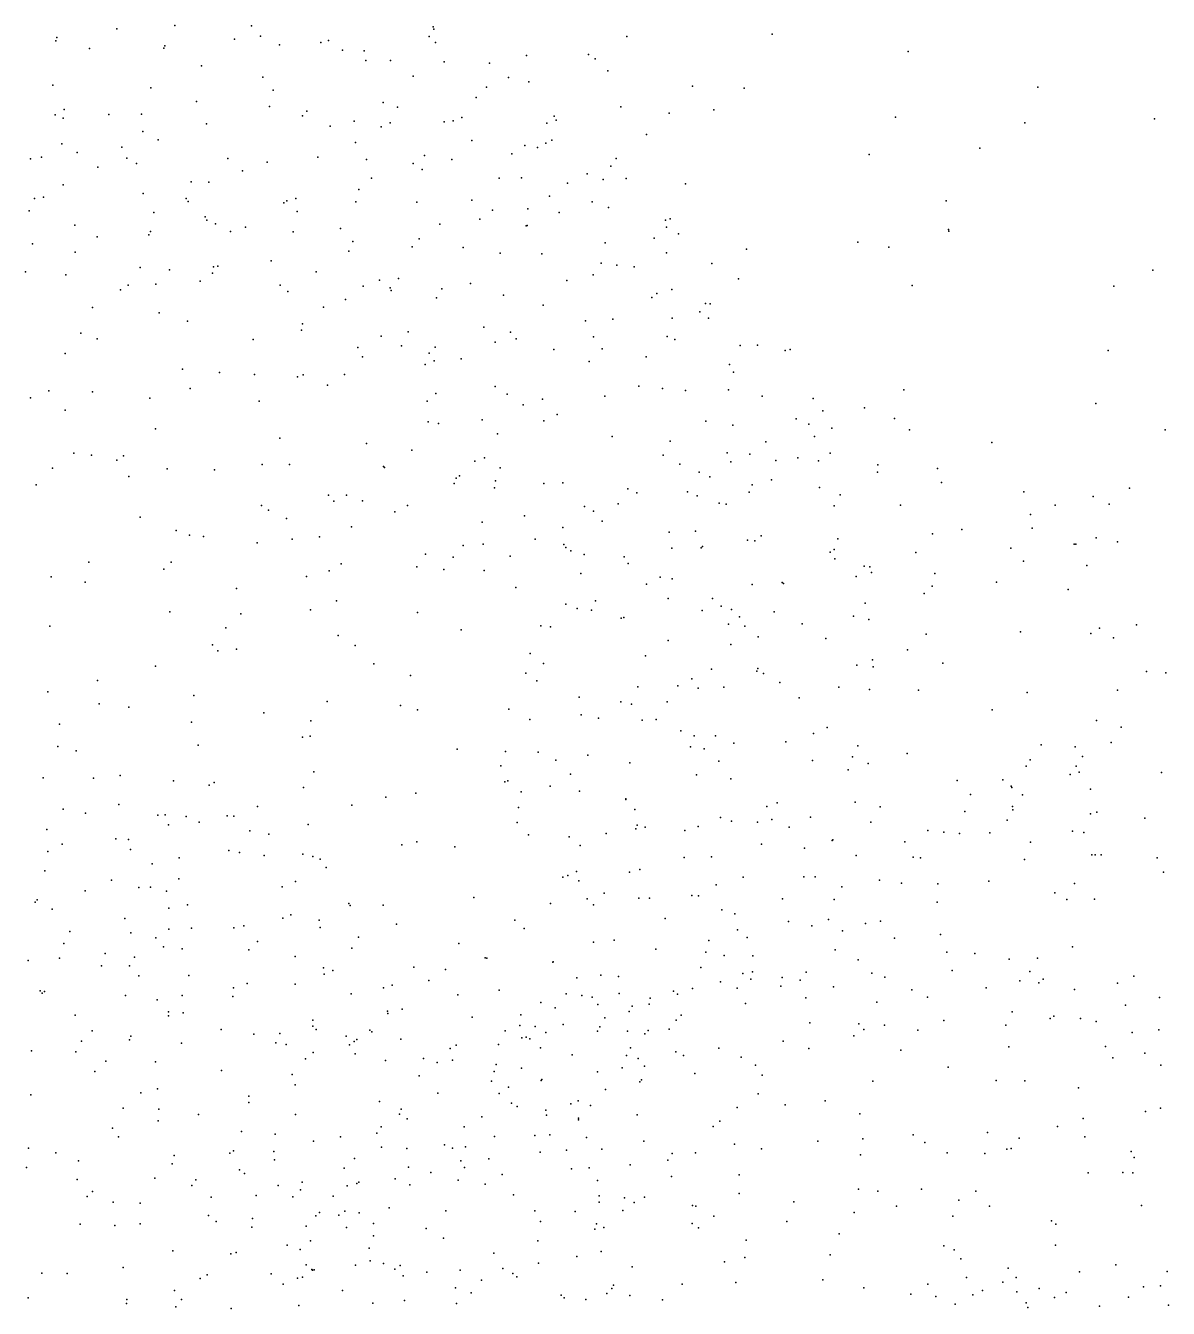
# Model space of a CAD drawing. Header units: metres. Extents: x -23.9 to 23.9, y -28.5 to 28.5.
# Drawn here: x -10.465 to -8.974, y 10.08 to 11.755 of the extents above; entities that cross this region are included whole.
import ezdxf

# ---------------------------------------------------------------- set-up
doc = ezdxf.new("R2010")
doc.units = ezdxf.units.M

msp = doc.modelspace()

# ---------------------------------------------------------------- linework, layer by layer
for p in [(-10.3461, 11.7504, 20.2846), (-10.2703, 11.7547, 20.3928), (-10.1705, 11.7544, 19.361), (-9.9333, 11.7531, -13.1056), (-9.9323, 11.7502, 20.6171), (-9.4908, 11.7437, 8.1506), (-10.4259, 11.735, 20.4393), (-10.4245, 11.7393, 20.804), (-10.2835, 11.7283, 20.9307), (-10.1926, 11.7371, -11.1735), (-10.1587, 11.7411, 20.3445), (-10.1338, 11.7296, -14.0912), (-10.0799, 11.7325, 19.5049), (-10.0699, 11.7352, 20.8962), (-9.9385, 11.7404, 20.5164), (-9.93, 11.7326, 20.7769), (-9.6804, 11.7406, 9.6821), (-10.3817, 11.7247, 20.3664), (-10.2848, 11.7251, 19.2204), (-10.0516, 11.7228, 20.3294), (-10.0234, 11.7219, -11.5189), (-10.0213, 11.7093, 19.691), (-9.9888, 11.7093, 6.8605), (-9.8116, 11.7156, -1.8879), (-9.7303, 11.7171, 8.9809), (-9.722, 11.7115, -9.1694), (-9.3134, 11.7208, -10.6619), (-10.2356, 11.7022, -13.5479), (-9.9187, 11.7076, 20.4216), (-9.8598, 11.7058, 20.5491), (-9.7051, 11.6957, -3.9234), (-10.4298, 11.6768, 19.1187), (-10.1556, 11.6874, 21.0002), (-9.9593, 11.6888, 20.335), (-9.8348, 11.6871, 20.7146), (-9.8085, 11.6813, 20.6273), (-9.5946, 11.6758, 2.2836), (-10.302, 11.6733, 2.7567), (-10.1423, 11.6704, -1.1564), (-9.877, 11.6607, 20.3614), (-9.8637, 11.6742, 20.8371), (-9.5273, 11.6729, -1.2004), (-9.144, 11.6742, 7.996), (-10.4151, 11.6453, 22.0071), (-10.242, 11.6556, 3.2004), (-10.1469, 11.6492, 19.1918), (-10.0981, 11.6432, 20.0438), (-9.9986, 11.6544, 20.2577), (-9.9799, 11.6484, 19.2606), (-9.6883, 11.6489, 7.2748), (-9.5667, 11.6448, -11.0071), (-10.4268, 11.6383, 21.0037), (-10.4163, 11.6339, 22.1083), (-10.3565, 11.6388, 0.8055), (-10.3138, 11.6393, 19.1578), (-10.229, 11.6265, 19.1388), (-10.1039, 11.6369, 21.0616), (-10.0363, 11.6298, -2.8619), (-9.9894, 11.6278, 19.0908), (-9.919, 11.629, 19.1424), (-9.9071, 11.6304, 20.2785), (-9.8958, 11.6347, 19.2984), (-9.7849, 11.6275, 1.8433), (-9.7751, 11.6363, 20.4781), (-9.7726, 11.6312, 11.1667), (-9.6254, 11.6403, -0.4883), (-9.3296, 11.635, -15.1993), (-9.1609, 11.6279, -13.2348), (-8.9917, 11.6329, 6.9927), (-10.3124, 11.6165, 21.9177), (-10.0676, 11.6236, 20.1722), (-10.0011, 11.6224, 19.76), (-9.655, 11.6124, 12.14), (-10.4178, 11.6002, 21.7617), (-10.3397, 11.5962, 21.1024), (-10.2921, 11.6054, 22.1102), (-10.0345, 11.6022, 19.9449), (-9.8829, 11.6049, 19.0691), (-9.8138, 11.5981, 19.1472), (-9.7971, 11.5955, 20.3444), (-9.7863, 11.6012, 19.2563), (-9.7782, 11.605, 20.8561), (-9.2195, 11.5947, -12.6611), (-10.459, 11.5809, 22.3006), (-10.4447, 11.5829, 21.1302), (-10.398, 11.5891, 19.0831), (-10.3332, 11.5816, 22.2439), (-10.2011, 11.5812, 18.9923), (-10.15, 11.5764, 21.1356), (-10.0838, 11.5831, -0.367), (-10.0203, 11.5801, 20.1007), (-9.9444, 11.5851, 20.1947), (-9.909, 11.5798, -8.6034), (-9.8304, 11.5874, 19.4415), (-9.6943, 11.581, 20.6687), (-9.3641, 11.5864, 12.3804), (-10.3711, 11.57, 15.493), (-10.3204, 11.5749, 21.7443), (-10.1823, 11.565, 22.0837), (-9.9592, 11.5748, 18.9517), (-9.9475, 11.5667, -9.4666), (-9.7323, 11.5612, 19.4022), (-9.7012, 11.5713, 20.7799), (-10.4162, 11.5467, 18.9925), (-10.249, 11.5507, 22.2398), (-10.2263, 11.5503, 21.7763), (-10.0137, 11.5554, -6.7059), (-9.8471, 11.5555, 18.9713), (-9.8179, 11.5559, 20.9884), (-9.7579, 11.5489, 19.0443), (-9.7112, 11.554, 19.1647), (-9.6815, 11.5551, 20.5256), (-9.6037, 11.5483, -12.8879), (-10.4535, 11.5288, 22.378), (-10.4421, 11.5306, 21.6211), (-10.3116, 11.5354, 21.6702), (-10.2558, 11.5288, 21.1699), (-10.2529, 11.5249, 6.5018), (-10.1241, 11.526, -6.1849), (-10.1127, 11.5289, 21.9977), (-10.0301, 11.5409, 18.8864), (-9.8828, 11.5268, 19.6124), (-9.7814, 11.5321, 19.5343), (-9.2634, 11.526, -11.1205), (-10.4607, 11.5129, 18.7734), (-10.298, 11.5105, -3.8014), (-10.128, 11.5232, 21.8842), (-10.111, 11.5122, 22.1043), (-10.0344, 11.5245, 21.1537), (-9.9548, 11.5242, 19.7293), (-9.8556, 11.5137, 8.0322), (-9.8098, 11.5155, 20.2334), (-9.769, 11.5107, -9.8191), (-9.7257, 11.5245, 20.9144), (-9.7045, 11.5174, 20.3767), (-10.401, 11.4942, 18.9009), (-10.2311, 11.5049, 21.6738), (-10.2286, 11.5007, 0.2115), (-10.2176, 11.4961, 18.8612), (-10.1783, 11.4914, 21.2011), (-9.9244, 11.4953, 21.1272), (-9.8723, 11.502, 20.1609), (-9.8119, 11.4934, 18.8952), (-9.8106, 11.4937, -1.5451), (-9.63, 11.5006, 19.3271), (-9.6287, 11.4916, 20.6708), (-9.6237, 11.5024, 19.2293), (-10.3717, 11.479, 21.562), (-10.3044, 11.4814, 22.3968), (-10.3021, 11.4858, 18.8962), (-10.198, 11.4859, 22.3265), (-10.1159, 11.4855, 21.7874), (-10.0543, 11.4898, 8.9045), (-9.9514, 11.4765, 18.8107), (-9.6448, 11.477, 20.8049), (-9.6131, 11.483, 19.1473), (-9.2606, 11.4886, -2.5754), (-9.26, 11.4863, 18.5133), (-10.4564, 11.4697, 22.4604), (-10.4007, 11.4591, 21.2293), (-10.0433, 11.4604, 21.8673), (-10.0383, 11.4728, 21.986), (-9.9605, 11.466, 19.7952), (-9.8942, 11.4651, 19.7072), (-9.8457, 11.4577, 10.6773), (-9.7087, 11.4712, 19.5739), (-9.6288, 11.4582, 19.035), (-9.5244, 11.4626, -11.3814), (-9.3791, 11.472, 11.6429), (-9.3386, 11.4654, -16.5321), (-10.1449, 11.4476, 5.7332), (-9.7913, 11.4569, 19.6567), (-9.7139, 11.4447, -3.1995), (-9.6935, 11.442, 18.9154), (-9.5695, 11.4441, 19.3816), (-10.4652, 11.433, 18.6249), (-10.4126, 11.4295, 18.7538), (-10.3158, 11.4387, 21.224), (-10.2775, 11.4358, -11.3922), (-10.2214, 11.4315, 21.2416), (-10.2202, 11.4396, 8.1272), (-10.2143, 11.4408, 18.7869), (-10.086, 11.4334, 21.718), (-9.9783, 11.4243, -5.839), (-9.7246, 11.4295, 21.0147), (-9.6707, 11.4397, 20.3238), (-9.5345, 11.4242, 19.2358), (-8.994, 11.4354, -16.9655), (-10.3414, 11.4095, 21.4956), (-10.3315, 11.4157, 18.8191), (-10.2953, 11.4172, 15.1796), (-10.2375, 11.4212, 21.5555), (-10.1328, 11.4157, 21.245), (-10.1229, 11.4075, 21.6391), (-10.0245, 11.4145, 21.7933), (-10.0034, 11.4222, 7.172), (-9.9894, 11.4122, 21.9168), (-9.9883, 11.4089, 22.0859), (-9.9218, 11.4112, 21.1852), (-9.8847, 11.418, 18.7619), (-9.7589, 11.4221, 18.8295), (-9.6218, 11.4101, 20.396), (-9.3079, 11.4153, 2.3698), (-9.0449, 11.4145, 11.7636), (-10.0475, 11.3969, 22.2824), (-9.929, 11.3994, 20.0564), (-9.8413, 11.4026, 21.1389), (-9.648, 11.3998, 20.932), (-9.6411, 11.405, 19.5924), (-9.5777, 11.392, 20.5209), (-9.5718, 11.3916, 20.6853), (-10.3779, 11.3868, 21.2841), (-10.2909, 11.3797, 22.498), (-10.0763, 11.3872, 18.7175), (-9.7895, 11.3896, 8.4957), (-9.5851, 11.3809, 20.7957), (-10.2539, 11.3688, 18.7453), (-10.1039, 11.3651, 22.3785), (-9.867, 11.3609, -3.6739), (-9.7346, 11.3694, 19.7193), (-9.6989, 11.3713, 20.2346), (-9.6214, 11.3728, 9.6489), (-9.5738, 11.3729, 19.5442), (-10.3934, 11.3532, 22.5484), (-10.3717, 11.3458, 18.7513), (-10.1681, 11.3448, 8.4579), (-10.1051, 11.3569, 10.1267), (-10.001, 11.3492, 21.242), (-9.9659, 11.3549, 19.9704), (-9.8523, 11.3415, 20.0813), (-9.8321, 11.3543, 19.7757), (-9.8249, 11.3459, 18.7353), (-9.7238, 11.3485, 18.7872), (-9.6279, 11.3489, 7.5446), (-9.6179, 11.3449, 20.3402), (-10.4136, 11.3264, 21.3721), (-10.0314, 11.3344, 21.6634), (-9.9744, 11.3367, 22.2162), (-9.9387, 11.3272, 21.857), (-9.9305, 11.3349, 22.0436), (-9.7759, 11.3318, 20.132), (-9.7128, 11.3325, -10.4774), (-9.5325, 11.3372, 19.0047), (-9.5098, 11.3373, 19.4556), (-9.4737, 11.3304, 19.3247), (-9.4671, 11.3316, 19.2403), (-9.0523, 11.3303, 8.8193), (-10.0255, 11.3222, 22.3351), (-9.9435, 11.312, 12.4134), (-9.9318, 11.3168, 22.1399), (-9.8965, 11.3198, 19.8276), (-9.7295, 11.3163, 21.0913), (-9.6553, 11.3221, -5.6661), (-9.5463, 11.3124, 9.0463), (-10.2605, 11.3062, 21.4563), (-10.212, 11.3016, 21.3116), (-10.1666, 11.299, 21.5013), (-10.1105, 11.296, -13.0782), (-10.1029, 11.2987, 18.6597), (-10.0491, 11.2992, 11.1174), (-9.5411, 11.3021, 20.6928), (-10.4349, 11.2779, 18.6138), (-10.378, 11.2763, 18.6943), (-10.2503, 11.281, 18.6821), (-10.0711, 11.2854, 21.2844), (-9.9298, 11.2743, 21.7804), (-9.8524, 11.2835, -12.7618), (-9.8368, 11.2735, 18.6798), (-9.6647, 11.2837, 21.0238), (-9.634, 11.2807, 20.2724), (-9.6038, 11.2784, 20.9399), (-9.5476, 11.2789, 19.6093), (-9.3187, 11.2793, 17.3008), (-10.4591, 11.2686, 22.615), (-10.3033, 11.2681, 22.5821), (-10.1605, 11.2644, 22.5136), (-9.9411, 11.2642, 21.2508), (-9.8156, 11.2595, 19.8337), (-9.7906, 11.2668, -0.171), (-9.7091, 11.2707, 19.7729), (-9.5036, 11.2709, 18.9599), (-9.4371, 11.2677, 19.1427), (-9.0684, 11.2611, -5.388), (-10.4135, 11.2524, -9.3031), (-9.7713, 11.2469, 20.1039), (-9.4592, 11.2413, 19.4792), (-9.4246, 11.2515, 19.3215), (-9.3704, 11.2554, -10.6827), (-9.3311, 11.2416, -0.4662), (-10.2958, 11.2282, 21.3763), (-9.9398, 11.2375, 18.6346), (-9.9262, 11.2352, 22.2506), (-9.8695, 11.2398, 22.0308), (-9.7889, 11.2386, 21.1637), (-9.5774, 11.2384, 18.834), (-9.5423, 11.2329, 20.8023), (-9.4428, 11.2342, 18.369), (-9.4129, 11.2289, 19.2234), (-9.3113, 11.2267, -1.2402), (-8.9778, 11.2267, -2.4815), (-10.1333, 11.2159, 21.4792), (-10.0201, 11.209, 22.4181), (-9.8493, 11.2215, 21.8769), (-9.6997, 11.218, 21.0914), (-9.6239, 11.2121, 19.738), (-9.4991, 11.2112, 19.588), (-9.4354, 11.2182, 19.071), (-9.204, 11.2105, -10.1346), (-10.4024, 11.1965, -13.7354), (-10.3793, 11.1937, 22.6329), (-10.3377, 11.1931, 12.5587), (-9.9611, 11.2003, 21.6521), (-9.8663, 11.1902, 22.1639), (-9.633, 11.1938, 21.0044), (-9.5496, 11.197, 20.4193), (-9.5199, 11.1951, 20.5629), (-9.4572, 11.1901, 18.9885), (-9.4149, 11.1966, 19.4029), (-10.4303, 11.1767, 18.5649), (-10.3464, 11.1872, 18.6784), (-10.2807, 11.1761, 3.0847), (-10.2188, 11.1748, 21.4077), (-10.1563, 11.1815, 21.3351), (-10.1208, 11.1814, 6.5138), (-9.998, 11.179, 18.607), (-9.9966, 11.1776, 21.2807), (-9.8787, 11.1858, 8.7865), (-9.8457, 11.1774, 18.6362), (-9.6113, 11.1822, 18.7723), (-9.5447, 11.1851, 21.8684), (-9.486, 11.1869, 21.779), (-9.4304, 11.1862, 21.9578), (-9.353, 11.181, 21.9253), (-9.275, 11.1763, 21.8666), (-10.3306, 11.166, -14.8796), (-9.9057, 11.1569, 22.279), (-9.9033, 11.1637, 21.728), (-9.899, 11.167, -10.7741), (-9.8521, 11.1603, 19.9872), (-9.7886, 11.1567, 21.9635), (-9.7641, 11.1576, 18.6597), (-9.5862, 11.1717, 20.3136), (-9.572, 11.1654, 22.0025), (-9.4918, 11.1616, 18.9074), (-9.3532, 11.1718, 21.6895), (-9.2696, 11.1581, 21.6889), (-10.4516, 11.1552, 22.6551), (-10.0697, 11.1415, 21.4929), (-10.0465, 11.1414, 6.0175), (-9.8533, 11.1513, 21.2213), (-9.6791, 11.15, 21.8312), (-9.6672, 11.1447, 18.7159), (-9.6011, 11.1459, 21.6491), (-9.5885, 11.1407, 20.951), (-9.5208, 11.1454, 20.7485), (-9.5167, 11.1551, 21.6396), (-9.4289, 11.1516, 19.4915), (-9.402, 11.1418, 19.088), (-9.1623, 11.1461, 7.9288), (-9.0718, 11.1397, 21.9855), (-9.0245, 11.1508, 21.8586), (-10.1575, 11.128, 22.5685), (-10.0628, 11.1339, -10.26), (-10.0253, 11.1341, 22.4661), (-9.9666, 11.1282, 22.3922), (-9.7355, 11.1269, 19.853), (-9.6919, 11.1303, 21.987), (-9.5598, 11.1312, 22.1027), (-9.5508, 11.1298, 18.805), (-9.41, 11.1277, 22.1443), (-9.3234, 11.1286, 21.5775), (-9.1213, 11.1287, 21.8218), (-9.0507, 11.1296, 22.0675), (-10.3158, 11.1129, 18.6371), (-10.1483, 11.1218, 21.4296), (-10.1246, 11.1112, 7.0102), (-9.9831, 11.1197, 21.5736), (-9.8693, 11.1063, -7.0937), (-9.8141, 11.1145, 21.7176), (-9.7239, 11.1208, 21.7196), (-9.7126, 11.1078, 20.135), (-9.1534, 11.1161, 22.0023), (-10.2687, 11.0956, -12.5426), (-10.2512, 11.0895, 22.6255), (-10.0399, 11.1004, 18.5776), (-9.7642, 11.0994, 21.1629), (-9.6252, 11.0932, 21.5358), (-9.5908, 11.0945, 22.1724), (-9.2813, 11.0911, 21.5151), (-9.2431, 11.0967, 22.1408), (-9.1513, 11.0984, 21.6449), (-10.233, 11.0874, -11.6894), (-10.163, 11.0795, 0.823), (-10.1173, 11.0843, -14.3703), (-10.0816, 11.0873, 21.3461), (-9.8939, 11.0758, 21.2475), (-9.8681, 11.0774, 20.011), (-9.8002, 11.084, 18.6259), (-9.7628, 11.0772, 21.6314), (-9.76, 11.0734, 12.7027), (-9.6219, 11.0725, 19.7853), (-9.5836, 11.0727, 2.4468), (-9.5819, 11.0743, 17.875), (-9.5231, 11.0826, 20.4819), (-9.5133, 11.0819, 20.571), (-9.505, 11.0886, 22.1987), (-9.4052, 11.0845, 21.4782), (-9.0965, 11.0777, -13.2046), (-9.0942, 11.0777, -16.1277), (-9.0677, 11.086, 21.6639), (-9.0398, 11.0807, 22.2197), (-9.9433, 11.0646, 3.0703), (-9.9072, 11.0604, 7.4325), (-9.8328, 11.0617, 22.2232), (-9.7537, 11.069, 22.1215), (-9.7363, 11.0642, 1.9743), (-9.684, 11.0609, 21.0834), (-9.4151, 11.0672, 7.6501), (-9.4096, 11.0704, -3.0967), (-9.409, 11.0585, 19.0211), (-9.303, 11.0666, 22.2159), (-9.1794, 11.0723, 21.5531), (-10.3826, 11.0542, 18.5732), (-10.285, 11.0451, 11.4173), (-10.2754, 11.0542, 18.5757), (-10.0689, 11.0428, -3.7682), (-10.0535, 11.052, 21.4219), (-9.9545, 11.048, 1.6918), (-9.9193, 11.0446, 21.5797), (-9.8668, 11.043, 22.3011), (-9.7404, 11.0392, 21.5265), (-9.6787, 11.0521, 22.1814), (-9.3707, 11.0489, 19.3402), (-9.3634, 11.048, 19.2358), (-9.361, 11.0404, 9.8976), (-9.2786, 11.0393, 11.435), (-9.1625, 11.0554, 22.1563), (-9.0801, 11.0499, 21.5835), (-10.4317, 11.0347, -2.6003), (-10.3876, 11.0279, 0.4118), (-10.0985, 11.0352, 18.5753), (-9.6549, 11.0253, 20.2196), (-9.637, 11.0346, 21.4588), (-9.6213, 11.0324, 18.7232), (-9.5167, 11.0249, 20.6579), (-9.4776, 11.0274, 21.3977), (-9.4761, 11.0264, 18.8833), (-9.3811, 11.0353, 22.2771), (-9.2817, 11.0226, 21.4169), (-9.1981, 11.0278, 21.4734), (-10.1902, 11.0195, 22.6101), (-9.8254, 11.0209, 19.9499), (-9.6266, 11.0065, 20.99), (-9.5685, 11.0066, 22.3024), (-9.2925, 11.0132, 22.2901), (-9.1045, 11.0184, 22.2261), (-10.2771, 10.989, 22.6466), (-10.0936, 10.9916, 22.5477), (-10.0594, 11.0035, 15.572), (-9.7599, 10.9992, 22.2366), (-9.7453, 10.9935, 18.6346), (-9.7265, 10.9913, 20.1382), (-9.7214, 11.0034, 19.8648), (-9.5822, 10.9911, 20.3404), (-9.5572, 10.9966, 20.8455), (-9.5439, 10.9922, 19.7286), (-9.4881, 10.989, -1.8081), (-9.3692, 11.0003, 19.1361), (-10.1842, 10.9864, -5.9888), (-9.9537, 10.9884, 21.4281), (-9.6877, 10.9809, 21.4149), (-9.6844, 10.9819, 22.2748), (-9.5477, 10.9729, 21.3506), (-9.5336, 10.9825, 20.7635), (-9.4514, 10.9736, 21.3372), (-9.3844, 10.9837, -2.1608), (-9.3646, 10.9791, 22.3382), (-9.015, 10.9722, -5.0223), (-10.4336, 10.9705, 22.684), (-10.2039, 10.9682, 18.5775), (-10.0571, 10.9582, 18.5624), (-9.8966, 10.9657, 21.2353), (-9.7927, 10.9707, 21.1639), (-9.7802, 10.9694, 8.0112), (-9.5265, 10.9703, 20.5649), (-9.5092, 10.9567, 18.8228), (-9.2899, 10.96, 2.3086), (-9.1667, 10.963, 22.2856), (-9.0747, 10.9608, -10.9114), (-9.0634, 10.9679, 22.3326), (-9.0451, 10.9553, 21.5036), (-10.2213, 10.9461, -6.581), (-10.1902, 10.9405, 12.3649), (-10.0349, 10.9453, 22.5055), (-9.6266, 10.9516, 19.8037), (-9.5445, 10.9464, 20.4705), (-9.4206, 10.9545, 19.5566), (-9.3142, 10.9397, 17.5188), (-10.2142, 10.9384, 4.3804), (-9.8067, 10.9348, 11.5217), (-9.7893, 10.9218, -1.4905), (-9.6559, 10.9317, 20.2487), (-9.3596, 10.9264, 19.2979), (-9.268, 10.9223, 21.3251), (-10.2957, 10.9183, 18.5323), (-10.0108, 10.9214, -2.4415), (-9.9629, 10.9059, 22.4165), (-9.8123, 10.9093, 21.2879), (-9.5698, 10.9144, 20.8226), (-9.5108, 10.9119, 19.684), (-9.5096, 10.9152, 22.3888), (-9.5022, 10.9085, -13.0187), (-9.3801, 10.9195, 19.4295), (-9.3589, 10.9175, 18.2129), (-9.0019, 10.9113, -1.7345), (-8.9769, 10.9095, 22.4556), (-10.3714, 10.8995, 22.6712), (-9.7981, 10.899, 22.3421), (-9.6659, 10.8911, 22.3628), (-9.6141, 10.8924, 20.9163), (-9.5955, 10.9017, -7.465), (-9.5873, 10.8893, 21.2942), (-9.5538, 10.8906, 20.7035), (-9.4806, 10.897, 18.8762), (-9.4036, 10.891, 19.0267), (-10.4364, 10.8846, 18.4266), (-10.2455, 10.8798, 22.6293), (-10.0718, 10.8722, 22.5242), (-9.7425, 10.8777, 19.8753), (-9.6882, 10.8718, 6.2266), (-9.6277, 10.8716, 20.3253), (-9.4553, 10.8769, 19.5972), (-9.3638, 10.8879, 19.2178), (-9.2998, 10.8867, 22.3989), (-9.1577, 10.8837, 22.3446), (-9.0398, 10.8871, 10.0746), (-10.3693, 10.869, 3.2648), (-10.3305, 10.8649, 18.4647), (-10.1545, 10.8574, 22.5798), (-9.9758, 10.8669, 18.5797), (-9.9537, 10.8611, 1.1903), (-9.8344, 10.8622, 18.6106), (-9.74, 10.8548, 21.0755), (-9.6745, 10.8687, 18.6889), (-9.2035, 10.8611, 21.3087), (-10.4209, 10.8425, 2.7438), (-10.2487, 10.8452, 16.2343), (-10.0931, 10.847, 18.5757), (-9.8071, 10.8485, 21.1649), (-9.7174, 10.8503, 20.2121), (-9.6603, 10.8476, 21.2792), (-9.642, 10.8485, 19.7994), (-9.419, 10.8383, 22.45), (-9.0674, 10.8473, 20.1774), (-9.0352, 10.8385, 20.0093), (-10.1039, 10.8253, -7.602), (-10.0938, 10.8269, 0.5368), (-9.6099, 10.8336, 18.7392), (-9.5924, 10.8274, -5.4338), (-9.5649, 10.8273, 19.7346), (-9.4368, 10.8302, -11.5871), (-10.4231, 10.8135, 22.6673), (-10.3993, 10.8078, 18.3881), (-10.2401, 10.8151, -10.2495), (-9.9019, 10.8099, 22.3091), (-9.839, 10.8069, 2.2673), (-9.7963, 10.806, 19.9361), (-9.5973, 10.8129, 20.4582), (-9.5794, 10.8101, 20.5762), (-9.5409, 10.8178, 18.8066), (-9.473, 10.8194, -3.5013), (-9.3788, 10.8143, 19.3551), (-9.1397, 10.8153, 20.1206), (-9.0953, 10.8128, 18.4961), (-9.0482, 10.8187, 20.3738), (-9.8449, 10.7879, 16.1509), (-9.7732, 10.7954, 20.1552), (-9.7314, 10.8019, 21.2595), (-9.6765, 10.7922, 20.9734), (-9.5605, 10.7942, 22.4606), (-9.438, 10.7952, 18.971), (-9.3858, 10.8, -11.0714), (-9.3653, 10.791, -0.5295), (-9.3144, 10.8041, 22.4569), (-9.1591, 10.7877, 22.4083), (-9.1538, 10.7961, 20.2953), (-9.0858, 10.8003, 21.3319), (-10.4424, 10.7725, -13.8397), (-10.3765, 10.772, 4.0798), (-10.3419, 10.7753, 22.6433), (-10.0891, 10.7804, 22.5155), (-9.7538, 10.7773, 22.3944), (-9.5894, 10.7762, 20.765), (-9.5445, 10.7711, 21.1864), (-9.3917, 10.7827, 21.1898), (-9.1016, 10.7767, 20.427), (-9.0939, 10.7875, 19.9325), (-9.0902, 10.7798, 16.4116), (-8.9827, 10.7793, 19.828), (-10.2724, 10.7685, 11.6683), (-10.2256, 10.7629, -12.4194), (-10.219, 10.7663, 5.6692), (-10.1025, 10.7599, 2.5989), (-9.8399, 10.7674, 18.6297), (-9.8356, 10.7687, 22.3464), (-9.7807, 10.7614, -0.2575), (-9.7424, 10.755, -5.7451), (-9.2493, 10.7691, 21.2311), (-9.1897, 10.7699, 20.0372), (-9.1786, 10.7617, -11.8657), (-9.1778, 10.7596, -13.532), (-9.0753, 10.7575, 22.4505), (-10.3435, 10.7374, 23.6293), (-9.995, 10.747, -10.9736), (-9.9561, 10.7525, -7.1023), (-9.8183, 10.754, 20.0056), (-9.6818, 10.7439, 22.4407), (-9.6816, 10.7452, 20.3573), (-9.4841, 10.7396, 20.7621), (-9.3825, 10.7408, -1.103), (-9.2318, 10.7505, 20.2355), (-9.1638, 10.7503, 21.2642), (-10.4163, 10.7317, 23.7081), (-10.387, 10.7261, 23.7874), (-10.2927, 10.7235, 23.5571), (-10.2829, 10.7243, 8.8036), (-10.2556, 10.722, 23.7616), (-10.2023, 10.7226, 12.7024), (-10.1935, 10.7224, 23.6581), (-10.1627, 10.735, 18.5308), (-10.0393, 10.7366, 22.4576), (-9.822, 10.7338, 7.7326), (-9.67, 10.7312, 21.0515), (-9.4979, 10.7348, 2.5246), (-9.4408, 10.721, 20.8933), (-9.3497, 10.7344, 20.9451), (-9.2393, 10.7284, 20.8473), (-9.1771, 10.7348, 19.9175), (-9.1766, 10.7306, 20.9303), (-9.0751, 10.7253, 20.5363), (-9.0671, 10.7275, 19.8033), (-10.4374, 10.7051, 23.488), (-10.2787, 10.7109, 23.8429), (-10.2386, 10.7147, 18.4494), (-10.0966, 10.7116, 18.5908), (-9.8237, 10.7141, 19.9238), (-9.6687, 10.7059, 19.7693), (-9.667, 10.7104, 15.5143), (-9.6564, 10.7078, 20.5045), (-9.5873, 10.7089, 21.1385), (-9.5583, 10.7204, -2.6429), (-9.5439, 10.7158, 19.6541), (-9.5101, 10.7143, 22.495), (-9.4911, 10.7181, 18.9325), (-9.4685, 10.7082, 21.0266), (-9.3621, 10.7145, 20.7714), (-9.184, 10.7171, 20.4525), (-9.0044, 10.7198, 21.3491), (-10.3476, 10.6929, 23.4263), (-10.3309, 10.6917, 23.9149), (-10.1725, 10.7032, 23.7884), (-10.1479, 10.6987, 23.591), (-9.9547, 10.6888, 18.6283), (-9.8086, 10.6981, 10.0358), (-9.7558, 10.6953, 20.0507), (-9.7074, 10.6997, 20.2286), (-9.6049, 10.7036, 20.8876), (-9.4123, 10.6906, 22.5086), (-9.4116, 10.6914, 19.2773), (-9.3174, 10.689, 20.1589), (-9.2877, 10.7037, 20.2836), (-9.2667, 10.7015, 20.7159), (-9.246, 10.6997, 20.3891), (-9.2068, 10.7007, 22.4621), (-9.1536, 10.6883, 20.7158), (-9.0988, 10.7026, 21.0281), (-9.084, 10.7009, 20.8646), (-10.4362, 10.6763, 23.4061), (-10.4174, 10.6859, 23.9166), (-10.3282, 10.6788, 18.3713), (-10.1999, 10.6775, 23.911), (-10.1859, 10.6748, 22.54), (-10.1539, 10.6711, 23.46), (-10.1033, 10.6726, 22.4786), (-9.9743, 10.6847, 22.4018), (-9.9051, 10.6824, 22.3458), (-9.7414, 10.6841, 21.1435), (-9.5045, 10.6859, 20.6581), (-9.4487, 10.6807, 19.4545), (-9.381, 10.6708, 20.6541), (-9.0736, 10.6717, 21.2801), (-9.0691, 10.6718, 21.122), (-9.0612, 10.6719, 22.4818), (-10.3, 10.6601, -9.9117), (-10.2647, 10.6679, 22.5733), (-10.0902, 10.6698, -0.0894), (-10.0809, 10.666, 23.8246), (-10.073, 10.6555, 23.4972), (-9.6056, 10.6684, 18.8099), (-9.57, 10.6692, 20.8165), (-9.3065, 10.6688, 19.9949), (-9.2972, 10.6681, 20.614), (-9.1614, 10.6659, 20.6129), (-8.988, 10.6681, 19.685), (-10.4402, 10.6511, -15.2387), (-10.353, 10.6389, 22.6187), (-10.2654, 10.6403, -10.5859), (-10.1129, 10.637, -6.1646), (-9.7641, 10.6428, 21.0338), (-9.7575, 10.645, 19.9758), (-9.7461, 10.65, 20.891), (-9.743, 10.6377, -11.8545), (-9.6771, 10.6493, 21.0985), (-9.6633, 10.6529, 20.624), (-9.5285, 10.6425, 18.9304), (-9.4495, 10.643, 16.3063), (-9.4347, 10.6431, 19.2113), (-9.3506, 10.6388, 20.2628), (-9.2078, 10.6375, 19.8011), (-8.9801, 10.6494, 21.0925), (-10.3874, 10.6248, 18.3289), (-10.3175, 10.6292, 3.7149), (-10.3024, 10.6297, 7.3724), (-10.2813, 10.6246, -14.338), (-10.1304, 10.6302, 23.9655), (-9.71, 10.622, 20.3972), (-9.5638, 10.6326, 22.512), (-9.3999, 10.6302, -2.9544), (-9.3221, 10.6348, 20.3752), (-9.2747, 10.6341, 19.8647), (-9.1216, 10.6224, 19.7072), (-9.0959, 10.6346, 4.6226), (-10.4528, 10.6099, 0.2752), (-10.4504, 10.6133, 22.6589), (-10.2538, 10.6065, 24.0554), (-10.0433, 10.6081, 6.5128), (-10.0418, 10.6059, 1.4919), (-9.9984, 10.6061, 18.639), (-9.88, 10.6161, -13.5011), (-9.78, 10.6085, 19.8843), (-9.7324, 10.6145, 19.7637), (-9.7239, 10.6066, 20.298), (-9.6648, 10.6152, 20.4945), (-9.6507, 10.6153, 19.7013), (-9.5957, 10.6186, 20.6859), (-9.5871, 10.6182, 19.6394), (-9.4772, 10.6142, 19.086), (-9.4099, 10.6134, 20.5486), (-9.2754, 10.6102, 22.5078), (-9.1059, 10.6136, -4.4449), (-9.0701, 10.6141, -8.8481), (-10.4304, 10.6011, 24.0672), (-10.3358, 10.5889, 16.9749), (-10.2781, 10.6022, 18.3891), (-10.1297, 10.5892, 18.5149), (-10.1189, 10.5935, 23.3277), (-9.6304, 10.5888, 18.8596), (-9.5565, 10.6001, 6.4178), (-9.5393, 10.595, 19.5431), (-9.4172, 10.5874, 16.9645), (-10.4075, 10.5716, 16.8598), (-10.3279, 10.5701, 23.2202), (-10.2783, 10.5748, 16.9039), (-10.2488, 10.5761, 17.001), (-10.1934, 10.5765, 18.4463), (-10.1804, 10.5793, 23.2715), (-10.0821, 10.5866, 22.3894), (-10.0808, 10.5768, 24.0169), (-9.9812, 10.5814, 23.4544), (-9.8268, 10.5864, 18.7266), (-9.8146, 10.5755, -7.779), (-9.5359, 10.5737, 17.0285), (-9.4694, 10.5849, 19.2675), (-9.439, 10.579, 17.0782), (-9.3989, 10.5728, 22.5286), (-9.3691, 10.5821, 20.474), (-9.3495, 10.5854, 19.9457), (-10.4154, 10.5559, 23.2086), (-10.2953, 10.5636, 17.1363), (-10.1624, 10.5585, 16.9536), (-10.0309, 10.5642, 23.3458), (-9.8999, 10.5559, 23.5523), (-9.7239, 10.5576, 20.4624), (-9.6972, 10.5602, 20.2119), (-9.5736, 10.5601, 16.8377), (-9.5235, 10.5637, 19.4548), (-9.3309, 10.5632, 16.8367), (-9.2711, 10.568, 16.9691), (-10.4212, 10.5369, 17.2082), (-10.3613, 10.543, 4.8731), (-10.3231, 10.5381, 17.2181), (-10.2851, 10.5518, 22.6388), (-10.2609, 10.5493, 16.7811), (-10.1737, 10.5478, 16.8267), (-10.1134, 10.539, 24.0882), (-10.0396, 10.55, 4.2461), (-9.8652, 10.5373, 13.2125), (-9.8632, 10.537, 23.6798), (-9.6427, 10.5488, 16.9159), (-9.5774, 10.5447, 18.9671), (-9.5535, 10.5405, 17.1826), (-9.5159, 10.5399, 19.1424), (-9.4083, 10.5476, 20.3041), (-9.2628, 10.5448, 17.1349), (-9.2264, 10.5431, 17.0586), (-9.1443, 10.5367, 22.4701), (-9.0988, 10.5516, 13.8432), (-10.4619, 10.5337, 16.7437), (-10.366, 10.5271, 18.3247), (-10.3295, 10.5269, 24.168), (-10.0766, 10.5241, 18.5777), (-10.0643, 10.521, 17.0193), (-9.9584, 10.5251, 18.6879), (-9.917, 10.5223, 4.767), (-9.777, 10.5318, 19.8056), (-9.7767, 10.5321, 22.4459), (-9.584, 10.5248, 19.5277), (-9.3787, 10.5346, 17.2178), (-9.2556, 10.5209, 12.6017), (-9.1815, 10.5354, 16.988), (-10.3175, 10.514, 16.6653), (-10.2521, 10.5144, 17.2611), (-10.1761, 10.5039, 22.4797), (-10.0755, 10.5162, 16.8549), (-9.9388, 10.5077, 23.3604), (-9.7456, 10.5111, 17.0365), (-9.7146, 10.5147, 16.8439), (-9.6913, 10.5128, 20.3295), (-9.558, 10.5059, 19.0761), (-9.529, 10.5167, 20.4876), (-9.5187, 10.5094, -12.3002), (-9.5162, 10.519, 22.5303), (-9.4775, 10.5118, 20.4146), (-9.4541, 10.5081, 3.0599), (-9.4462, 10.5185, 20.1914), (-9.3605, 10.5175, 5.9255), (-9.3436, 10.5121, 16.678), (-9.1674, 10.5073, -7.118), (-9.1542, 10.5195, 16.906), (-9.1426, 10.5048, 17.1268), (-9.1368, 10.5095, 19.6321), (-9.0401, 10.5044, 19.5879), (-9.0185, 10.5132, 22.4923), (-10.4462, 10.4943, -10.3255), (-10.4436, 10.4911, 18.2962), (-10.4408, 10.4932, 17.3033), (-10.335, 10.4881, 17.3256), (-10.2608, 10.4882, 22.7008), (-10.1947, 10.4868, 24.182), (-10.1937, 10.4981, 22.6043), (-10.1135, 10.5028, 23.2089), (-10.0402, 10.4903, 22.278), (-9.9982, 10.498, 23.29), (-9.9867, 10.5018, 24.0379), (-9.9009, 10.4892, 20.8627), (-9.8473, 10.4951, 23.8293), (-9.7595, 10.4904, 20.584), (-9.739, 10.488, 19.6565), (-9.6905, 10.4908, 5.0613), (-9.6194, 10.4938, 16.6784), (-9.6145, 10.49, 14.0456), (-9.5949, 10.4974, 17.2817), (-9.5363, 10.4978, 19.2973), (-9.4793, 10.5004, 17.303), (-9.4105, 10.4995, 19.9511), (-9.3083, 10.4956, 2.7143), (-9.2113, 10.4981, 16.7347), (-9.096, 10.4958, 16.9626), (-10.2934, 10.4827, 23.1426), (-9.9737, 10.4705, 16.9591), (-9.7927, 10.4791, 16.9055), (-9.7739, 10.4722, -6.1289), (-9.7257, 10.4859, 18.8736), (-9.7181, 10.4763, 20.4189), (-9.6734, 10.4742, 20.1348), (-9.6515, 10.4768, 19.5485), (-9.6498, 10.4845, 18.9514), (-9.5255, 10.4779, 16.6215), (-9.447, 10.4849, 20.0372), (-9.3539, 10.4793, 17.3241), (-9.288, 10.4858, 19.7378), (-9.0294, 10.4755, 3.5897), (-8.9853, 10.4854, -11.201), (-10.4005, 10.4624, 16.5913), (-10.2788, 10.4668, 18.3798), (-10.2788, 10.4617, 16.4302), (-10.2595, 10.4656, -7.406), (-10.0905, 10.456, 16.6673), (-9.9928, 10.4677, 16.8477), (-9.9926, 10.4646, 17.1194), (-9.8822, 10.4598, 22.3715), (-9.8188, 10.463, 19.6713), (-9.7093, 10.459, 19.9494), (-9.6773, 10.4671, 3.4884), (-9.6162, 10.4558, -5.5294), (-9.6094, 10.4625, -0.9534), (-9.2667, 10.4557, 17.3327), (-9.1776, 10.4667, 4.9344), (-9.1279, 10.4579, 11.746), (-9.1231, 10.4611, 17.207), (-9.0881, 10.4579, 3.1858), (-9.0677, 10.4541, 17.1295), (-10.3785, 10.4418, 18.3249), (-10.2099, 10.4437, 17.3632), (-10.1673, 10.4377, 22.708), (-10.1335, 10.4386, 12.3047), (-10.0903, 10.4483, 24.1642), (-10.0861, 10.4438, 22.4608), (-10.0159, 10.443, 18.6631), (-10.0135, 10.4407, 17.2178), (-9.8391, 10.4419, 17.0741), (-9.8203, 10.4489, 16.8311), (-9.8, 10.4478, 23.6009), (-9.7862, 10.4398, 23.6856), (-9.7636, 10.4503, 5.4258), (-9.7186, 10.4415, 17.2892), (-9.7157, 10.4473, 16.6644), (-9.6798, 10.4416, 20.0467), (-9.6571, 10.4383, -1.3037), (-9.6526, 10.4425, 22.4973), (-9.6254, 10.4444, 16.6074), (-9.4417, 10.4526, 22.5373), (-9.3776, 10.4511, -9.6337), (-9.3713, 10.4438, 19.827), (-9.3441, 10.4496, 22.5261), (-9.3006, 10.4427, 16.5815), (-9.1857, 10.4493, 16.6527), (-9.021, 10.4399, 16.9377), (-8.9862, 10.4432, 18.8375), (-10.3922, 10.4283, -3.5804), (-10.3295, 10.4301, -1.6969), (-10.3278, 10.4352, 22.8394), (-10.2616, 10.4259, 16.5476), (-10.1387, 10.4262, 18.5044), (-10.125, 10.4241, -14.9037), (-10.047, 10.4351, 15.0865), (-10.0423, 10.4239, 23.1834), (-10.0363, 10.428, 22.3518), (-10.0331, 10.4308, 5.2098), (-9.9754, 10.4313, 16.7716), (-9.9034, 10.4232, 20.7786), (-9.848, 10.424, 23.3949), (-9.8176, 10.4329, 18.8843), (-9.8117, 10.4338, 17.1739), (-9.8072, 10.4315, 23.5031), (-9.7931, 10.4197, 22.4263), (-9.6755, 10.42, 19.4568), (-9.5602, 10.4195, 16.5451), (-9.4762, 10.4283, 16.5401), (-9.384, 10.4356, 15.5571), (-9.1817, 10.4211, 19.6254), (-9.0555, 10.4215, 16.7588), (-10.4574, 10.4161, 22.9029), (-10.3998, 10.4145, 23.0936), (-10.3604, 10.4025, 17.4441), (-10.1001, 10.4056, 16.591), (-10.0898, 10.4136, 18.5769), (-10.035, 10.4119, 17.3036), (-9.9956, 10.4032, 16.6721), (-9.946, 10.406, 23.2502), (-9.911, 10.4188, 16.9042), (-9.9079, 10.4039, 17.1269), (-9.7516, 10.4105, 19.5574), (-9.6808, 10.4097, 19.0733), (-9.6655, 10.406, 20.203), (-9.6164, 10.4145, 17.3877), (-9.6065, 10.4099, 20.4134), (-9.5313, 10.4077, 17.425), (-9.4427, 10.4189, 17.4276), (-9.3228, 10.4166, 17.4075), (-9.0462, 10.4067, 17.2069), (-9.0041, 10.4127, 22.4553), (-10.3748, 10.3889, 23.0096), (-10.2957, 10.4014, 24.2577), (-10.2097, 10.39, 24.2532), (-9.9279, 10.4006, 24.0803), (-9.8537, 10.3889, 16.739), (-9.8509, 10.3981, 19.6028), (-9.8179, 10.3932, -7.3102), (-9.7189, 10.3883, 17.3619), (-9.6867, 10.3936, 16.5726), (-9.6573, 10.396, 19.2909), (-9.5917, 10.3863, 17.9301), (-9.5123, 10.3971, 20.3461), (-9.2611, 10.3947, 10.1835), (-8.9835, 10.397, 16.8236), (-10.1173, 10.3849, 24.2217), (-10.1132, 10.3717, 23.114), (-9.9515, 10.3832, 17.2463), (-9.8572, 10.3761, 18.9424), (-9.7922, 10.3771, 18.9978), (-9.7916, 10.3786, 16.6347), (-9.6634, 10.3752, 10.0912), (-9.6611, 10.378, 20.2916), (-9.5038, 10.3841, 20.2468), (-9.3593, 10.3764, -9.1519), (-9.1982, 10.377, 17.4023), (-9.1611, 10.3766, 16.567), (-10.4586, 10.3584, 23.0615), (-10.3149, 10.361, 13.4688), (-10.2933, 10.3661, 23.0277), (-10.1737, 10.3566, 16.4897), (-9.9273, 10.3604, 22.3912), (-9.8473, 10.3601, 17.282), (-9.8349, 10.3686, 19.6923), (-9.7083, 10.3652, 19.9211), (-9.5089, 10.3598, 20.1371), (-9.0907, 10.3675, 17.3336), (-10.3379, 10.3409, 18.3549), (-10.2913, 10.3395, 16.4512), (-10.1741, 10.3483, 17.4651), (-10.0033, 10.3498, 23.1582), (-9.9749, 10.3399, 24.1686), (-9.8312, 10.3477, 19.4819), (-9.8235, 10.3433, -0.5731), (-9.7864, 10.3383, 19.7773), (-9.7537, 10.3467, 19.3864), (-9.7438, 10.3505, 23.5228), (-9.728, 10.3447, 23.6357), (-9.5363, 10.3418, 16.4584), (-9.4737, 10.3454, 22.5324), (-9.4215, 10.3505, 17.4946), (-9.0035, 10.3368, 19.515), (-8.9837, 10.341, 16.7019), (-10.2924, 10.3244, 24.2996), (-10.2394, 10.3328, 18.4325), (-10.1129, 10.3327, 22.811), (-9.9774, 10.3333, 22.5158), (-9.9672, 10.327, 17.343), (-9.8699, 10.3296, 23.2678), (-9.7853, 10.3319, 17.3753), (-9.7436, 10.326, 23.8466), (-9.7434, 10.3279, 22.4695), (-9.6668, 10.3324, 16.4932), (-9.5591, 10.3241, -3.0709), (-9.3763, 10.3337, 19.7765), (-9.0846, 10.3274, 16.5738), (-10.3519, 10.3148, 17.5219), (-10.3441, 10.3036, 8.0156), (-10.1835, 10.3105, 22.9481), (-10.1397, 10.3071, 24.2723), (-10.0544, 10.3035, 18.6833), (-10.007, 10.3082, 16.5455), (-10.0011, 10.3166, 22.6588), (-9.8926, 10.3167, 16.6639), (-9.8532, 10.3041, 19.1883), (-9.8004, 10.3054, 23.9937), (-9.7811, 10.3063, 23.3851), (-9.7332, 10.3028, 15.2496), (-9.5678, 10.3169, 12.8117), (-9.3066, 10.3064, 16.4385), (-9.2097, 10.3094, 12.0933), (-9.1181, 10.3172, 22.463), (-9.0824, 10.3037, 19.5391), (-10.4615, 10.2888, 17.5241), (-10.1937, 10.2854, 17.5179), (-10.0894, 10.298, -6.1018), (-10.0006, 10.2902, 18.8701), (-9.9678, 10.2883, 19.5486), (-9.9184, 10.2932, 19.4486), (-9.908, 10.289, 19.1204), (-9.891, 10.2906, 19.3233), (-9.759, 10.286, 17.4428), (-9.7131, 10.2876, 23.7529), (-9.6584, 10.2978, 20.2533), (-9.5397, 10.2942, 20.3177), (-9.5046, 10.2878, 20.0426), (-9.431, 10.2979, -8.4477), (-9.3722, 10.301, 22.5669), (-9.2915, 10.296, 19.6673), (-9.1845, 10.2875, 16.471), (-9.1787, 10.2885, 5.2997), (-9.1683, 10.3017, 17.4581), (-10.4258, 10.2826, 18.2411), (-10.3961, 10.2723, 18.1197), (-10.2714, 10.2791, 18.2347), (-10.1987, 10.2824, -8.2891), (-10.1412, 10.2846, 23.0414), (-10.1405, 10.2735, 8.6891), (-10.0358, 10.2753, 19.3657), (-9.897, 10.2721, 17.3276), (-9.8606, 10.275, 22.4376), (-9.7936, 10.2836, 16.5317), (-9.6271, 10.273, 16.3417), (-9.6214, 10.2816, 16.4368), (-9.591, 10.2827, 17.5219), (-9.3754, 10.2802, 17.537), (-9.2624, 10.2829, 17.5123), (-9.2132, 10.2818, 22.5441), (-9.0222, 10.2843, -4.3752), (-9.0184, 10.2764, -13.724), (-10.4643, 10.2636, 16.4058), (-10.2741, 10.2682, 17.9545), (-10.1859, 10.2605, 16.4149), (-10.1794, 10.2557, 17.9818), (-10.0495, 10.2625, 17.473), (-9.9653, 10.2638, 1.3404), (-9.9361, 10.2572, 22.5974), (-9.8925, 10.2637, 24.1408), (-9.8434, 10.2542, 17.3949), (-9.7528, 10.2619, 23.9333), (-9.7296, 10.2629, 19.8842), (-9.6763, 10.2671, 20.043), (-9.6222, 10.2517, 22.584), (-9.5338, 10.254, -6.6001), (-9.0781, 10.2567, 16.5115), (-9.033, 10.2571, 17.392), (-9.0198, 10.2567, -13.6966), (-10.3981, 10.2478, 17.8408), (-10.2965, 10.2496, 17.8489), (-10.2482, 10.2399, 18.3512), (-10.2429, 10.2474, -15.2011), (-10.1355, 10.2399, 18.1004), (-10.1043, 10.2445, 19.4579), (-10.0454, 10.2395, -14.4354), (-10.033, 10.2428, 22.8158), (-10.0304, 10.2442, 19.217), (-9.9829, 10.2488, 19.0755), (-9.9636, 10.2408, 17.4255), (-9.9007, 10.2468, 16.5905), (-9.8656, 10.2417, 23.2209), (-9.7186, 10.2465, 22.5456), (-9.3782, 10.2352, 19.7587), (-9.2956, 10.2353, 22.6152), (-10.3849, 10.2258, 17.5791), (-10.378, 10.232, 6.8423), (-10.3509, 10.2183, 16.3591), (-10.2229, 10.225, 17.8037), (-10.1643, 10.227, 18.2259), (-10.1164, 10.2252, 17.911), (-10.1066, 10.2345, 22.9531), (-10.0639, 10.226, 18.7376), (-9.8284, 10.228, 19.7402), (-9.7166, 10.2265, 17.5098), (-9.6836, 10.224, 23.6907), (-9.6573, 10.2248, 20.2087), (-9.534, 10.2294, 20.2275), (-9.4624, 10.2187, 19.8917), (-9.3529, 10.2325, 16.3802), (-9.2472, 10.2208, -10.9047), (-9.2251, 10.2326, 19.61), (-10.3156, 10.217, 17.6259), (-10.0815, 10.2049, 18.2052), (-10.0563, 10.2014, 23.0507), (-10.0485, 10.2064, 18.1215), (-10.0298, 10.2044, 19.5721), (-9.9907, 10.211, 24.2343), (-9.9168, 10.2069, 23.159), (-9.8005, 10.2068, 22.5448), (-9.748, 10.2062, 16.4378), (-9.7165, 10.2181, 14.3611), (-9.6855, 10.2073, 4.258), (-9.671, 10.2178, 20.1134), (-9.5949, 10.214, 20.3288), (-9.5903, 10.2129, -13.4721), (-9.3836, 10.2049, 22.6585), (-9.3284, 10.2131, 19.692), (-9.2071, 10.2132, 22.6013), (-9.0088, 10.214, 22.4256), (-10.3941, 10.1895, 3.03), (-10.3489, 10.188, 24.3514), (-10.3159, 10.1898, -14.1067), (-10.2265, 10.2008, 17.6326), (-10.2165, 10.1932, 18.507), (-10.17, 10.1856, 16.373), (-10.1692, 10.197, 17.5691), (-10.0989, 10.1871, 17.8102), (-10.0866, 10.2002, 16.4133), (-10.0465, 10.1853, 18.8884), (-10.0111, 10.1905, 18.0137), (-9.7931, 10.1931, 17.484), (-9.7199, 10.1899, 19.9377), (-9.7106, 10.1853, 23.8877), (-9.595, 10.1902, 16.3613), (-9.5869, 10.1848, 22.6604), (-9.5667, 10.2, 17.5831), (-9.4714, 10.1931, 17.5972), (-9.2549, 10.1999, 3.7643), (-9.1261, 10.1938, 19.5428), (-9.1203, 10.1896, 16.4339), (-10.0111, 10.1744, 17.9027), (-9.9422, 10.1837, 19.6433), (-9.9198, 10.1712, 22.6902), (-9.7224, 10.1832, 23.4236), (-9.5249, 10.1688, 16.3084), (-9.4034, 10.1771, 16.3126), (-10.273, 10.1548, 19.4064), (-10.1905, 10.1525, 19.492), (-10.1237, 10.1619, 19.2228), (-10.1067, 10.1566, -8.6194), (-10.0933, 10.1676, 24.2991), (-10.017, 10.1584, 17.5139), (-9.8541, 10.1517, -3.0149), (-9.7965, 10.1678, -12.2068), (-9.714, 10.1538, 3.9167), (-9.2668, 10.1614, 17.5874), (-9.253, 10.1559, 14.5659), (-9.1209, 10.1621, 22.5985), (-10.1975, 10.1506, 19.3259), (-10.099, 10.1366, 18.7858), (-10.0345, 10.1362, 22.9864), (-10.0156, 10.1416, 16.426), (-9.9982, 10.138, 17.8256), (-9.9762, 10.1354, 23.1049), (-9.7958, 10.1384, 24.062), (-9.7457, 10.1472, 23.9884), (-9.5529, 10.1403, 20.2553), (-9.5263, 10.146, -6.9234), (-9.4152, 10.1497, -7.8982), (-9.2446, 10.1441, 19.6268), (-9.0423, 10.1363, 19.52), (-10.4443, 10.1257, -13.7412), (-10.4112, 10.1253, 16.3289), (-10.3381, 10.1328, -10.6429), (-10.2374, 10.1186, 16.333), (-10.2282, 10.1235, 24.345), (-10.1448, 10.1248, 18.6958), (-10.1105, 10.1188, 20.7702), (-10.1039, 10.1203, 19.5725), (-10.0916, 10.1303, 17.6541), (-10.0907, 10.1295, 19.0546), (-10.0887, 10.1299, 17.5636), (-9.9831, 10.1309, 18.2442), (-9.9725, 10.1221, 22.8225), (-9.9417, 10.1269, 17.9096), (-9.898, 10.1294, 17.4395), (-9.8423, 10.1315, 23.2138), (-9.8294, 10.1252, 16.4548), (-9.8241, 10.1209, 12.2945), (-9.6735, 10.1337, 23.7427), (-9.237, 10.1199, 23.9997), (-9.1826, 10.1321, 6.1408), (-9.1724, 10.12, 24.0632), (-9.0895, 10.1273, 23.9595), (-8.9752, 10.1278, 16.5154), (-10.2711, 10.103, -7.4512), (-10.1292, 10.1113, 16.36), (-10.0518, 10.1029, 20.876), (-9.9042, 10.1063, -0.0536), (-9.8703, 10.1165, 19.738), (-9.7001, 10.1053, 20.1542), (-9.6977, 10.1099, 17.5731), (-9.6082, 10.111, 22.7043), (-9.5381, 10.1134, 16.2247), (-9.4248, 10.1167, 19.8353), (-9.3713, 10.1066, 4.1466), (-9.2876, 10.1111, 23.9294), (-9.2162, 10.103, -7.4416), (-9.1895, 10.1136, 17.576), (-9.1715, 10.1012, 6.785), (-9.1423, 10.1057, 24.1578), (-9.0059, 10.1077, 22.538), (-8.984, 10.1088, 23.9018), (-10.462, 10.0935, 10.576), (-10.3336, 10.086, 16.3104), (-10.3333, 10.0911, 24.3605), (-10.2617, 10.091, 19.502), (-10.0121, 10.0863, 18.3753), (-9.9705, 10.0898, 24.2409), (-9.9028, 10.0861, 16.4805), (-9.8836, 10.0998, 18.0247), (-9.7661, 10.0966, 19.9162), (-9.7621, 10.0932, -6.2534), (-9.7341, 10.0913, 22.6655), (-9.7064, 10.0991, 23.4404), (-9.6765, 10.0964, -8.8019), (-9.6337, 10.0908, 16.2405), (-9.3099, 10.0979, 24.0698), (-9.2773, 10.095, 23.808), (-9.252, 10.0851, 16.2057), (-9.2288, 10.0971, 24.1542), (-9.1592, 10.0867, 22.6761), (-9.1221, 10.0939, 23.7616), (-9.1069, 10.1003, 17.5399), (-9.0258, 10.0942, 16.4558), (-10.2693, 10.0814, 19.3293), (-10.1969, 10.0796, 18.6433), (-10.1088, 10.0831, 18.5268), (-9.157, 10.0808, 16.3237), (-9.0635, 10.0826, 24.2036), (-8.9736, 10.0838, 24.1647)]:
    msp.add_point(p)

doc.saveas('drawing.dxf')
